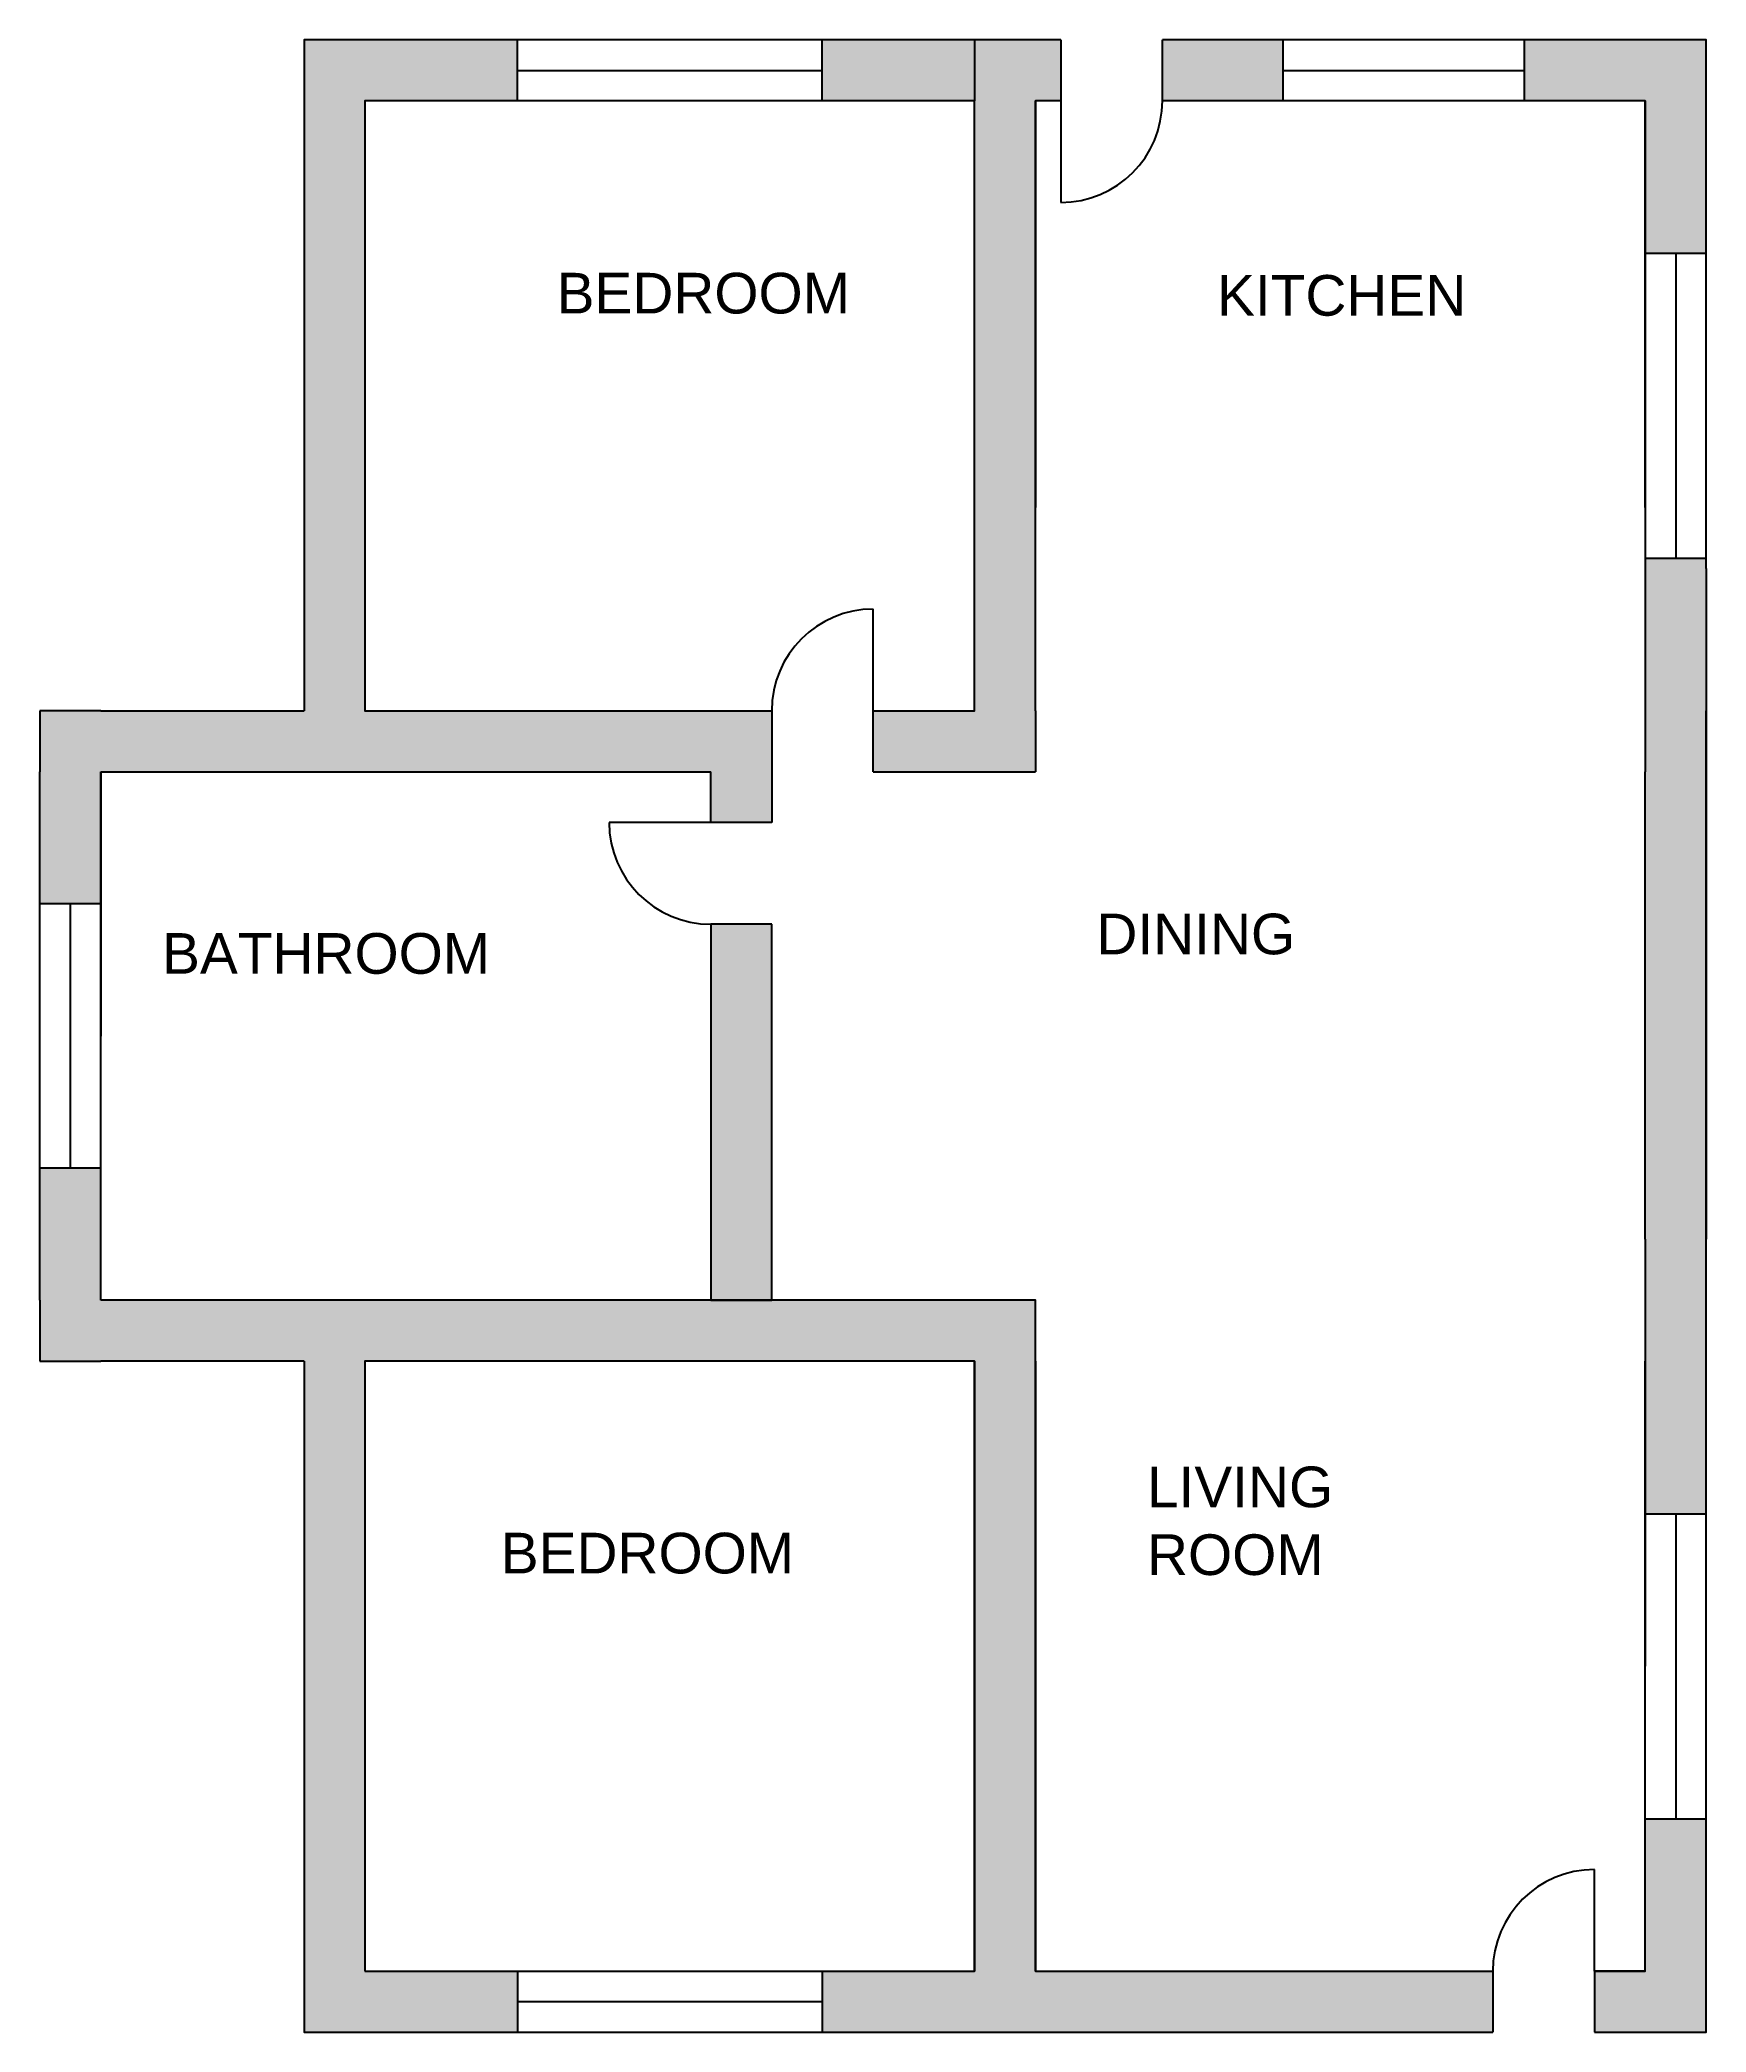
# Model space of a CAD drawing. Header units: inches. Extents: x 15.95 to 24.15, y 17.45 to 27.25.
import ezdxf

# ---------------------------------------------------------------- set-up
doc = ezdxf.new("R2010")
doc.units = ezdxf.units.IN
doc.header["$MEASUREMENT"] = 0
doc.styles.get("Standard").update_dxf_attribs({"font": 'arial.ttf'})

msp = doc.modelspace()

# ---------------------------------------------------------------- hatches: boundary and pattern name
at = {"true_color": 0x000000}
h = msp.add_hatch(color=18, dxfattribs=at)
h.dxf.hatch_style = 1
h.paths.add_polyline_path([(17.552, 26.9467), (18.302, 26.9467), (18.302, 27.2467), (17.252, 27.2467), (17.252, 23.9467), (16.252, 23.9467), (15.952, 23.9467), (15.952, 23.6467), (15.952, 22.9967), (16.252, 22.9967), (16.252, 23.6467), (17.252, 23.6467), (19.5535, 23.6467), (19.5535, 23.9467), (17.552, 23.9467)])
h.paths.add_polyline_path([(20.852, 26.9467), (20.9759, 26.9467), (20.9759, 27.2467), (20.852, 27.2467), (20.552, 27.2467), (20.552, 26.9467), (20.552, 23.9467), (20.552, 23.6467), (20.852, 23.6467), (20.852, 23.9467)])
h.paths.add_polyline_path([(20.552, 27.2467), (19.802, 27.2467), (19.802, 26.9467), (20.552, 26.9467)])
h.paths.add_polyline_path([(24.152, 27.2467), (23.258, 27.2467), (23.258, 26.9467), (23.852, 26.9467), (23.852, 26.1967), (24.152, 26.1967)])
h.paths.add_polyline_path([(22.0699, 27.2467), (21.4759, 27.2467), (21.4759, 26.9467), (22.0699, 26.9467)])
h.paths.add_polyline_path([(24.152, 24.6467), (24.152, 24.6967), (23.852, 24.6967), (23.852, 23.9467), (23.852, 23.6467), (23.852, 21.3467), (23.852, 20.7467), (23.852, 19.9967), (24.152, 19.9967), (24.152, 21.0467), (24.152, 23.9467)])
h.paths.add_polyline_path([(20.852, 21.0467), (17.252, 21.0467), (16.252, 21.0467), (16.252, 21.6967), (15.952, 21.6967), (15.952, 21.0467), (15.952, 20.7467), (16.252, 20.7467), (17.252, 20.7467), (17.252, 17.4467), (18.302, 17.4467), (18.302, 17.7467), (17.552, 17.7467), (17.552, 20.7467), (20.552, 20.7467), (20.552, 17.7467), (20.852, 17.7467)])
h.paths.add_polyline_path([(20.552, 17.7467), (19.802, 17.7467), (19.802, 17.4467), (20.552, 17.4467)], flags=17)
h.paths.add_polyline_path([(20.852, 17.7467), (20.552, 17.7467), (20.552, 17.4467), (20.852, 17.4467)], flags=17)
h.paths.add_polyline_path([(23.102, 17.7467), (20.852, 17.7467), (20.852, 17.4467), (23.102, 17.4467)])
h.paths.add_polyline_path([(24.152, 18.4967), (23.852, 18.4967), (23.852, 17.7467), (23.602, 17.7467), (23.602, 17.4467), (24.152, 17.4467)])
h.paths.add_polyline_path([(19.5535, 22.8967), (19.2535, 22.8967), (19.2535, 21.0467), (19.5535, 21.0467)])
h.paths.add_polyline_path([(19.5535, 23.6467), (19.2535, 23.6467), (19.2535, 23.3967), (19.5535, 23.3967)], flags=17)
h = msp.add_hatch(color=18, dxfattribs=at)
h.dxf.hatch_style = 1
h.paths.add_polyline_path([(20.552, 23.9467), (20.0535, 23.9467), (20.0535, 23.6467), (20.552, 23.6467)])

# ---------------------------------------------------------------- linework, layer by layer
for p, q in [((18.302, 26.9467), (18.302, 27.2467)), ((19.802, 26.9467), (19.802, 27.2467)), ((20.9759, 27.2467), (20.9759, 26.9467)), ((21.4759, 26.9467), (21.4759, 27.2467)), ((22.0699, 26.9467), (22.0699, 27.2467)), ((23.258, 26.9467), (23.258, 27.2467)), ((18.302, 27.0967), (19.802, 27.0967)), ((22.0699, 27.0967), (23.258, 27.0967)), ((20.552, 26.9467), (19.802, 26.9467)), ((20.9759, 26.9467), (20.9759, 26.4467)), ((20.9759, 26.9467), (20.9759, 26.4467)), ((23.852, 26.9467), (23.852, 23.9467)), ((23.852, 26.1967), (24.152, 26.1967)), ((24.002, 26.1967), (24.002, 24.6967)), ((23.852, 24.9467), (23.852, 23.9467)), ((23.852, 24.6967), (24.152, 24.6967)), ((24.152, 24.6467), (24.152, 21.3467)), ((20.0535, 23.9467), (20.0535, 24.4467)), ((16.252, 23.9467), (15.952, 23.9467)), ((15.952, 23.9467), (15.952, 23.6467)), ((16.252, 23.9467), (17.252, 23.9467)), ((19.5535, 23.9467), (19.5535, 23.6467)), ((20.0535, 23.6467), (20.0535, 23.9467)), ((20.852, 23.9467), (20.852, 23.6467)), ((23.852, 23.9467), (23.852, 23.6467)), ((15.952, 21.0467), (15.952, 23.6467)), ((15.952, 23.6467), (15.952, 23.6467)), ((16.252, 21.0467), (16.252, 23.6467)), ((16.252, 23.6467), (17.252, 23.6467)), ((16.252, 23.6467), (16.252, 22.3467)), ((19.2535, 23.3967), (19.2535, 23.6467)), ((19.5535, 23.6467), (19.5535, 23.3967)), ((19.2535, 23.3967), (18.7535, 23.3967)), ((19.5535, 23.3967), (19.2535, 23.3967)), ((16.252, 22.9967), (15.952, 22.9967)), ((16.102, 22.9967), (16.102, 21.6967)), ((19.2535, 22.8967), (19.2535, 21.0467)), ((19.5535, 22.8967), (19.2535, 22.8967)), ((19.5535, 21.0467), (19.5535, 22.8967)), ((16.252, 21.6967), (15.952, 21.6967)), ((23.852, 21.3467), (23.852, 20.7467)), ((15.952, 21.0467), (15.952, 20.7467)), ((17.252, 21.0467), (16.252, 21.0467)), ((19.2535, 21.0467), (19.5535, 21.0467)), ((15.952, 20.7467), (16.252, 20.7467)), ((17.252, 20.7467), (16.252, 20.7467)), ((23.852, 20.7467), (23.852, 19.2467)), ((23.852, 19.2467), (23.852, 19.9967)), ((23.852, 19.9967), (24.152, 19.9967)), ((24.002, 19.9967), (24.002, 18.4967)), ((23.852, 18.4967), (23.852, 19.2467)), ((23.852, 18.4967), (24.152, 18.4967)), ((23.602, 17.7467), (23.602, 18.2467)), ((17.552, 17.7467), (19.052, 17.7467)), ((18.302, 17.7467), (18.302, 17.7467)), ((18.302, 17.7467), (18.302, 17.4467)), ((19.802, 17.7467), (19.802, 17.4467)), ((23.102, 17.7467), (23.102, 17.4467)), ((23.852, 17.7467), (23.602, 17.7467)), ((23.602, 17.7467), (23.602, 17.4467)), ((18.302, 17.5967), (19.802, 17.5967))]:
    msp.add_line(p, q)
for points in [[(20.852, 27.2467), (17.252, 27.2467), (17.252, 23.9467)], [(20.552, 27.2467), (20.552, 26.9467)], [(20.9759, 27.2467), (20.852, 27.2467)], [(24.152, 24.6467), (24.152, 27.2467), (21.4759, 27.2467)], [(20.0535, 23.9467), (20.552, 23.9467), (20.552, 26.9467), (17.552, 26.9467), (17.552, 23.9467), (19.5535, 23.9467)], [(20.852, 23.9467), (20.852, 26.9467)], [(20.9759, 26.9467), (20.852, 26.9467), (20.852, 24.9467)], [(23.852, 24.9467), (23.852, 26.9467), (21.4759, 26.9467)], [(24.152, 21.0467), (24.152, 23.9467)], [(17.252, 23.6467), (19.2535, 23.6467)], [(20.0535, 23.6467), (20.852, 23.6467)], [(23.852, 21.3467), (23.852, 23.6467)], [(20.852, 17.7467), (20.852, 21.0467), (17.252, 21.0467)], [(23.602, 17.4467), (24.152, 17.4467), (24.152, 21.0467)], [(17.252, 20.7467), (17.252, 17.4467), (20.852, 17.4467)], [(20.552, 20.7467), (20.552, 17.7467)], [(20.852, 20.7467), (20.852, 17.7467), (23.102, 17.7467)], [(23.602, 17.7467), (23.852, 17.7467), (23.852, 20.7467)], [(20.552, 17.4467), (23.102, 17.4467)]]:
    msp.add_lwpolyline(points)
msp.add_lwpolyline([(17.552, 17.7467), (20.552, 17.7467), (20.552, 20.7467), (17.552, 20.7467)], close=True)
for centre, start, end in [((20.9759, 26.9467), 270, 0), ((20.0535, 23.9467), 90, 180), ((19.2535, 23.3967), 180, 270), ((23.602, 17.7467), 90, 180)]:
    msp.add_arc(centre, 0.5, start, end)

# ---------------------------------------------------------------- texts
at = {"char_height": 0.2, "attachment_point": 1}
for s, width, insert in [('BEDROOM', 1.347264, (18.4951, 26.1007)), ('KITCHEN', 0.670509, (21.7452, 26.0898)), ('DINING', 0.593879, (21.1513, 22.9486)), ('BATHROOM', 0.421463, (16.5536, 22.8529)), ('LIVING ROOM', 0.191574, (21.4004, 20.2288)), ('BEDROOM', 0.249046, (18.2203, 19.9032))]:
    msp.add_mtext_dynamic_manual_height_columns(s, width=width, gutter_width=1, heights=[0], dxfattribs=dict(at, insert=insert))

doc.saveas('drawing.dxf')
